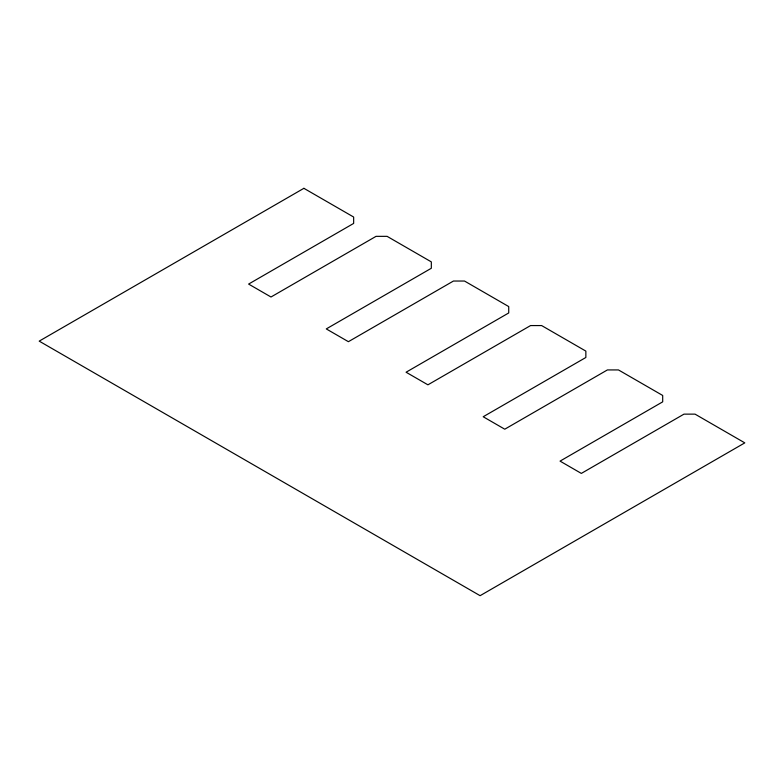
<?xml version="1.0" encoding="UTF-8"?>
<svg xmlns="http://www.w3.org/2000/svg" width="784" height="784" viewBox="0 0 784 784"><rect width="100%" height="100%" fill="white"/><g stroke="black" fill="none" stroke-linecap="round" stroke-linejoin="round"><path stroke-width="1.18" d="M303.898 188.317L39.2 341.128L480.102 595.683L744.8 442.872L695.045 414.138L683.981 414.138L581.336 473.409L560.05 461.119L662.696 401.849L662.696 395.469L618.468 369.93L607.414 369.93L504.759 429.201L483.199 416.745L585.854 357.484L585.854 351.105L541.626 325.566L530.572 325.566L427.917 384.826L406.073 372.224L508.728 312.953L508.728 306.573L464.5 281.035L453.446 281.035L348.4 341.687L326.281 328.917L431.327 268.265L431.327 261.885L387.1 236.347L376.046 236.347L270.999 296.999L248.606 284.073L353.653 223.42L353.653 217.041L303.898 188.317"/></g></svg>
